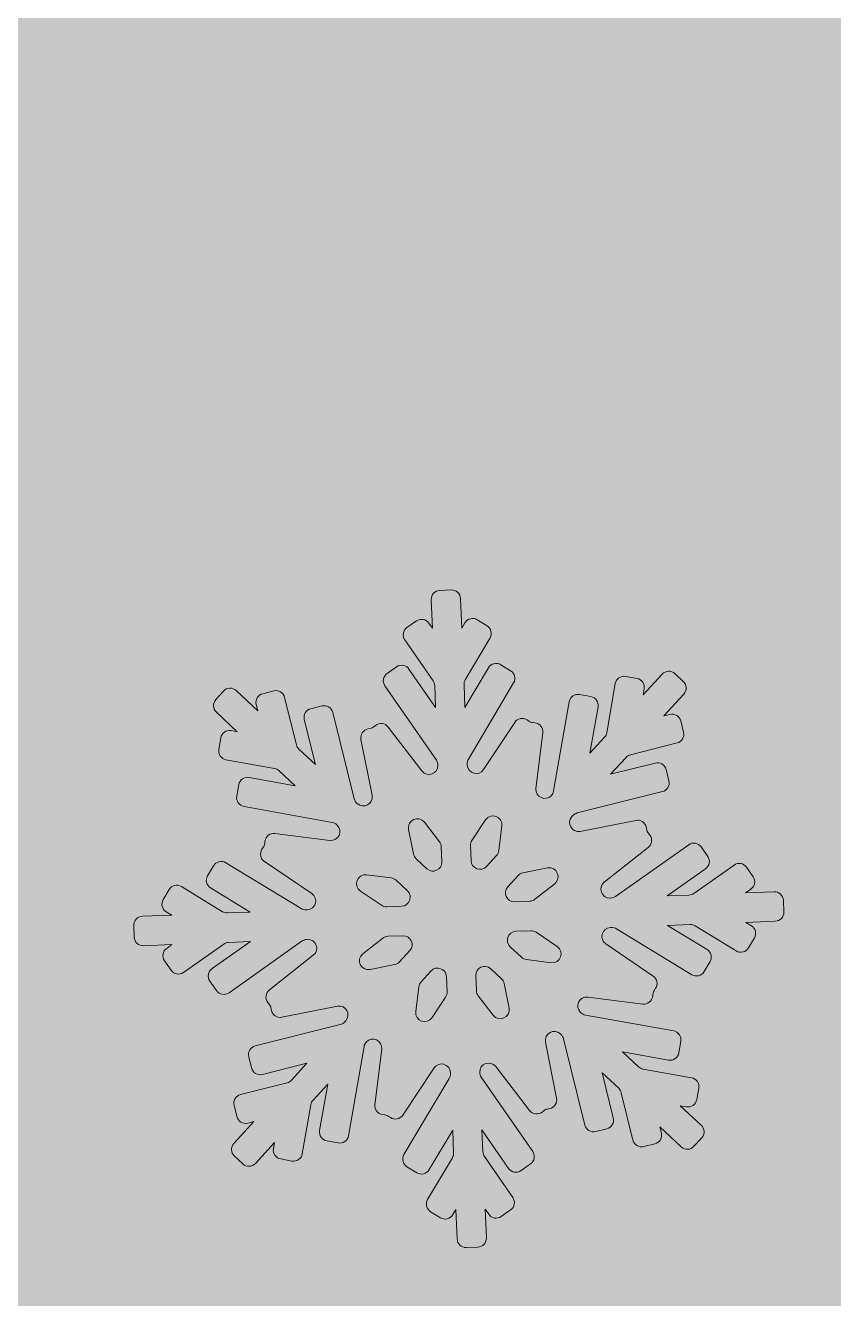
# Model space of a CAD drawing. Header units: millimetres. Extents: x -42 to 192, y -117 to -17.
# Drawn here: x 127.83 to 136.39, y -44.19 to -30.72 of the extents above; entities that cross this region are included whole.
import ezdxf

# ---------------------------------------------------------------- set-up
doc = ezdxf.new("R2010")
doc.units = ezdxf.units.MM
doc.header["$MEASUREMENT"] = 0
doc.layers.add('engraving', color=7, linetype='Continuous')
doc.layers.add('Layer 1', color=7, linetype='Continuous')

msp = doc.modelspace()

# ---------------------------------------------------------------- hatches: boundary and pattern name
at = {"layer": 'Layer 1'}
h = msp.add_hatch(color=2, dxfattribs=at)
h.dxf.hatch_style = 2
edge = h.paths.add_edge_path()
edge.add_spline(control_points=[(163.535, -30.121), (163.535, -30.121), (152.73, -71.11), (152.73, -71.11), (152.73, -71.11), (144.157, -30.121), (144.157, -30.121), (144.157, -30.121), (141.21, -30.121), (141.21, -30.121), (140.385, -29.082), (139.149, -28.383), (137.751, -28.276), (139.256, -27.161), (140.236, -25.378), (140.236, -23.361), (140.236, -19.98), (137.496, -17.24), (134.115, -17.24), (130.735, -17.24), (127.995, -19.98), (127.995, -23.361), (127.995, -25.378), (128.975, -27.161), (130.479, -28.276), (129.082, -28.383), (127.846, -29.082), (127.021, -30.121), (127.021, -30.121), (124.073, -30.121), (124.073, -30.121), (124.073, -30.121), (115.617, -71.11), (115.617, -71.11), (115.617, -71.11), (104.695, -30.121), (104.695, -30.121), (104.695, -30.121), (76.508, -30.121), (76.508, -30.121), (76.508, -30.121), (100.937, -115.27), (100.937, -115.27), (100.937, -115.27), (126.657, -115.27), (126.657, -115.27), (126.657, -115.27), (134.174, -87.788), (134.174, -87.788), (134.174, -87.788), (141.573, -115.27), (141.573, -115.27), (141.573, -115.27), (167.294, -115.27), (167.294, -115.27), (167.294, -115.27), (191.723, -30.121), (191.723, -30.121), (191.723, -30.121), (163.535, -30.121), (163.535, -30.121)], knot_values=[0, 0, 0, 0, 1, 1, 1, 2, 2, 2, 3, 3, 3, 4, 4, 4, 5, 5, 5, 6, 6, 6, 7, 7, 7, 8, 8, 8, 9, 9, 9, 10, 10, 10, 11, 11, 11, 12, 12, 12, 13, 13, 13, 14, 14, 14, 15, 15, 15, 16, 16, 16, 17, 17, 17, 18, 18, 18, 19, 19, 19, 20, 20, 20, 20], degree=3, periodic=1)
edge = h.paths.add_edge_path()
edge.add_spline(control_points=[(130.308, -23.361), (130.308, -21.261), (132.016, -19.553), (134.115, -19.553), (136.215, -19.553), (137.923, -21.261), (137.923, -23.361), (137.923, -25.46), (136.215, -27.168), (134.115, -27.168), (132.016, -27.168), (130.308, -25.46), (130.308, -23.361)], knot_values=[0, 0, 0, 0, 1, 1, 1, 2, 2, 2, 3, 3, 3, 4, 4, 4, 4], degree=3, periodic=1)

# ---------------------------------------------------------------- linework, layer by layer
at = {"layer": 'engraving', "lineweight": 0}
for points, knots in [([(135.855, -39.979), (135.853, -39.926), (135.809, -39.886), (135.757, -39.888), (135.757, -39.888), (135.456, -39.9), (135.456, -39.9), (135.456, -39.9), (135.512, -39.86), (135.512, -39.86), (135.554, -39.83), (135.565, -39.772), (135.535, -39.729), (135.535, -39.729), (135.465, -39.628), (135.465, -39.628), (135.435, -39.585), (135.376, -39.574), (135.333, -39.605), (135.333, -39.605), (134.907, -39.906), (134.907, -39.906), (134.892, -39.916), (134.874, -39.922), (134.856, -39.923), (134.856, -39.923), (134.626, -39.932), (134.626, -39.932), (134.626, -39.932), (135.032, -39.645), (135.032, -39.645), (135.074, -39.616), (135.084, -39.557), (135.055, -39.515), (135.055, -39.515), (134.985, -39.413), (134.985, -39.413), (134.955, -39.37), (134.895, -39.36), (134.853, -39.39), (134.853, -39.39), (134.077, -39.938), (134.077, -39.938), (134.062, -39.948), (134.045, -39.954), (134.026, -39.955), (134.026, -39.955), (134.022, -39.955), (134.022, -39.955), (133.93, -39.959), (133.888, -39.843), (133.96, -39.787), (133.96, -39.787), (134.425, -39.42), (134.425, -39.42), (134.465, -39.388), (134.473, -39.33), (134.441, -39.288), (134.441, -39.288), (134.426, -39.269), (134.426, -39.269), (134.417, -39.257), (134.411, -39.244), (134.409, -39.23), (134.409, -39.23), (134.404, -39.206), (134.404, -39.206), (134.394, -39.155), (134.344, -39.121), (134.293, -39.132), (134.293, -39.132), (133.705, -39.249), (133.705, -39.249), (133.616, -39.266), (133.556, -39.16), (133.617, -39.092), (133.617, -39.092), (133.627, -39.082), (133.627, -39.082), (133.639, -39.068), (133.656, -39.058), (133.674, -39.054), (133.674, -39.054), (134.574, -38.828), (134.574, -38.828), (134.625, -38.815), (134.656, -38.764), (134.643, -38.714), (134.643, -38.714), (134.613, -38.594), (134.613, -38.594), (134.601, -38.543), (134.549, -38.512), (134.499, -38.525), (134.499, -38.525), (134.027, -38.643), (134.027, -38.643), (134.027, -38.643), (134.19, -38.465), (134.19, -38.465), (134.202, -38.451), (134.218, -38.442), (134.236, -38.437), (134.236, -38.437), (134.73, -38.313), (134.73, -38.313), (134.78, -38.301), (134.811, -38.25), (134.799, -38.199), (134.799, -38.199), (134.769, -38.079), (134.769, -38.079), (134.756, -38.029), (134.705, -37.998), (134.654, -38.01), (134.654, -38.01), (134.59, -38.026), (134.59, -38.026), (134.59, -38.026), (134.801, -37.795), (134.801, -37.795), (134.836, -37.757), (134.834, -37.697), (134.796, -37.662), (134.796, -37.662), (134.707, -37.578), (134.707, -37.578), (134.668, -37.543), (134.608, -37.545), (134.572, -37.584), (134.572, -37.584), (134.37, -37.805), (134.37, -37.805), (134.37, -37.805), (134.382, -37.739), (134.382, -37.739), (134.391, -37.688), (134.357, -37.639), (134.306, -37.63), (134.306, -37.63), (134.186, -37.608), (134.186, -37.608), (134.135, -37.599), (134.085, -37.633), (134.076, -37.685), (134.076, -37.685), (133.986, -38.204), (133.986, -38.204), (133.983, -38.222), (133.975, -38.239), (133.963, -38.252), (133.963, -38.252), (133.808, -38.422), (133.808, -38.422), (133.808, -38.422), (133.893, -37.93), (133.893, -37.93), (133.902, -37.879), (133.868, -37.831), (133.817, -37.821), (133.817, -37.821), (133.697, -37.8), (133.697, -37.8), (133.646, -37.79), (133.597, -37.825), (133.588, -37.876), (133.588, -37.876), (133.423, -38.821), (133.423, -38.821), (133.42, -38.839), (133.412, -38.855), (133.4, -38.869), (133.4, -38.869), (133.4, -38.869), (133.4, -38.869), (133.338, -38.937), (133.225, -38.885), (133.236, -38.794), (133.236, -38.794), (133.308, -38.205), (133.308, -38.205), (133.314, -38.153), (133.277, -38.106), (133.226, -38.1), (133.226, -38.1), (133.203, -38.097), (133.203, -38.097), (133.189, -38.095), (133.174, -38.09), (133.162, -38.082), (133.162, -38.082), (133.144, -38.069), (133.144, -38.069), (133.1, -38.039), (133.041, -38.051), (133.012, -38.095), (133.012, -38.095), (132.682, -38.594), (132.682, -38.594), (132.632, -38.67), (132.513, -38.637), (132.509, -38.546), (132.509, -38.546), (132.509, -38.535), (132.509, -38.535), (132.508, -38.517), (132.512, -38.499), (132.522, -38.483), (132.522, -38.483), (133, -37.677), (133, -37.677), (133.026, -37.633), (133.012, -37.575), (132.968, -37.548), (132.968, -37.548), (132.863, -37.485), (132.863, -37.485), (132.819, -37.457), (132.76, -37.472), (132.733, -37.517), (132.733, -37.517), (132.484, -37.937), (132.484, -37.937), (132.484, -37.937), (132.475, -37.695), (132.475, -37.695), (132.474, -37.677), (132.478, -37.659), (132.488, -37.643), (132.488, -37.643), (132.75, -37.201), (132.75, -37.201), (132.776, -37.156), (132.762, -37.099), (132.718, -37.072), (132.718, -37.072), (132.614, -37.009), (132.614, -37.009), (132.569, -36.981), (132.51, -36.996), (132.483, -37.041), (132.483, -37.041), (132.45, -37.097), (132.45, -37.097), (132.45, -37.097), (132.438, -36.783), (132.438, -36.783), (132.435, -36.731), (132.392, -36.691), (132.34, -36.693), (132.34, -36.693), (132.218, -36.698), (132.218, -36.698), (132.166, -36.7), (132.126, -36.744), (132.128, -36.796), (132.128, -36.796), (132.14, -37.098), (132.14, -37.098), (132.14, -37.098), (132.103, -37.045), (132.103, -37.045), (132.073, -37.002), (132.014, -36.991), (131.971, -37.021), (131.971, -37.021), (131.871, -37.092), (131.871, -37.092), (131.829, -37.122), (131.819, -37.18), (131.848, -37.222), (131.848, -37.222), (132.148, -37.656), (132.148, -37.656), (132.158, -37.671), (132.164, -37.688), (132.164, -37.706), (132.164, -37.706), (132.174, -37.938), (132.174, -37.938), (132.174, -37.938), (131.892, -37.53), (131.892, -37.53), (131.862, -37.487), (131.803, -37.477), (131.76, -37.507), (131.76, -37.507), (131.661, -37.577), (131.661, -37.577), (131.618, -37.607), (131.608, -37.665), (131.637, -37.708), (131.637, -37.708), (132.182, -38.496), (132.182, -38.496), (132.192, -38.511), (132.198, -38.528), (132.199, -38.546), (132.199, -38.546), (132.199, -38.547), (132.199, -38.547), (132.202, -38.639), (132.086, -38.682), (132.029, -38.609), (132.029, -38.609), (131.671, -38.144), (131.671, -38.144), (131.639, -38.102), (131.579, -38.095), (131.538, -38.127), (131.538, -38.127), (131.52, -38.141), (131.52, -38.141), (131.509, -38.15), (131.495, -38.157), (131.48, -38.16), (131.48, -38.16), (131.458, -38.164), (131.458, -38.164), (131.407, -38.174), (131.374, -38.224), (131.384, -38.275), (131.384, -38.275), (131.501, -38.867), (131.501, -38.867), (131.519, -38.957), (131.411, -39.017), (131.344, -38.955), (131.344, -38.955), (131.338, -38.949), (131.338, -38.949), (131.325, -38.937), (131.315, -38.921), (131.311, -38.903), (131.311, -38.903), (131.085, -37.99), (131.085, -37.99), (131.072, -37.939), (131.021, -37.908), (130.97, -37.921), (130.97, -37.921), (130.853, -37.95), (130.853, -37.95), (130.802, -37.963), (130.771, -38.014), (130.784, -38.064), (130.784, -38.064), (130.902, -38.542), (130.902, -38.542), (130.902, -38.542), (130.727, -38.378), (130.727, -38.378), (130.714, -38.366), (130.704, -38.35), (130.7, -38.332), (130.7, -38.332), (130.576, -37.831), (130.576, -37.831), (130.563, -37.78), (130.512, -37.749), (130.461, -37.762), (130.461, -37.762), (130.344, -37.791), (130.344, -37.791), (130.293, -37.804), (130.263, -37.855), (130.275, -37.906), (130.275, -37.906), (130.291, -37.971), (130.291, -37.971), (130.291, -37.971), (130.064, -37.758), (130.064, -37.758), (130.026, -37.722), (129.965, -37.725), (129.93, -37.764), (129.93, -37.764), (129.848, -37.854), (129.848, -37.854), (129.813, -37.892), (129.815, -37.951), (129.853, -37.987), (129.853, -37.987), (130.075, -38.194), (130.075, -38.194), (130.075, -38.194), (130.01, -38.182), (130.01, -38.182), (129.958, -38.173), (129.909, -38.207), (129.9, -38.259), (129.9, -38.259), (129.879, -38.381), (129.879, -38.381), (129.87, -38.432), (129.904, -38.48), (129.955, -38.49), (129.955, -38.49), (130.468, -38.582), (130.468, -38.582), (130.486, -38.586), (130.502, -38.594), (130.516, -38.606), (130.516, -38.606), (130.686, -38.765), (130.686, -38.765), (130.686, -38.765), (130.2, -38.677), (130.2, -38.677), (130.149, -38.668), (130.1, -38.703), (130.091, -38.754), (130.091, -38.754), (130.069, -38.876), (130.069, -38.876), (130.061, -38.927), (130.095, -38.976), (130.146, -38.985), (130.146, -38.985), (131.079, -39.154), (131.079, -39.154), (131.097, -39.157), (131.113, -39.165), (131.127, -39.178), (131.127, -39.178), (131.131, -39.182), (131.131, -39.182), (131.198, -39.244), (131.145, -39.356), (131.055, -39.344), (131.055, -39.344), (130.473, -39.27), (130.473, -39.27), (130.421, -39.264), (130.374, -39.301), (130.367, -39.353), (130.367, -39.353), (130.365, -39.377), (130.365, -39.377), (130.363, -39.391), (130.358, -39.405), (130.35, -39.417), (130.35, -39.417), (130.336, -39.437), (130.336, -39.437), (130.308, -39.48), (130.319, -39.539), (130.362, -39.568), (130.362, -39.568), (130.863, -39.907), (130.863, -39.907), (130.938, -39.958), (130.905, -40.076), (130.814, -40.08), (130.814, -40.08), (130.802, -40.08), (130.802, -40.08), (130.783, -40.081), (130.765, -40.076), (130.749, -40.066), (130.749, -40.066), (129.953, -39.581), (129.953, -39.581), (129.908, -39.554), (129.849, -39.569), (129.822, -39.614), (129.822, -39.614), (129.76, -39.719), (129.76, -39.719), (129.733, -39.764), (129.748, -39.821), (129.792, -39.848), (129.792, -39.848), (130.21, -40.103), (130.21, -40.103), (130.21, -40.103), (129.972, -40.112), (129.972, -40.112), (129.953, -40.113), (129.935, -40.108), (129.919, -40.099), (129.919, -40.099), (129.483, -39.833), (129.483, -39.833), (129.438, -39.805), (129.379, -39.82), (129.353, -39.865), (129.353, -39.865), (129.29, -39.971), (129.29, -39.971), (129.264, -40.015), (129.278, -40.073), (129.322, -40.1), (129.322, -40.1), (129.381, -40.135), (129.381, -40.135), (129.381, -40.135), (129.07, -40.147), (129.07, -40.147), (129.018, -40.149), (128.977, -40.193), (128.979, -40.245), (128.979, -40.245), (128.984, -40.369), (128.984, -40.369), (128.986, -40.421), (129.03, -40.461), (129.082, -40.459), (129.082, -40.459), (129.383, -40.448), (129.383, -40.448), (129.383, -40.448), (129.327, -40.487), (129.327, -40.487), (129.285, -40.517), (129.275, -40.575), (129.304, -40.618), (129.304, -40.618), (129.374, -40.719), (129.374, -40.719), (129.404, -40.762), (129.463, -40.773), (129.506, -40.742), (129.506, -40.742), (129.932, -40.442), (129.932, -40.442), (129.947, -40.431), (129.965, -40.425), (129.983, -40.424), (129.983, -40.424), (130.213, -40.415), (130.213, -40.415), (130.213, -40.415), (129.808, -40.702), (129.808, -40.702), (129.765, -40.732), (129.755, -40.79), (129.784, -40.833), (129.784, -40.833), (129.854, -40.934), (129.854, -40.934), (129.884, -40.977), (129.944, -40.987), (129.987, -40.957), (129.987, -40.957), (130.762, -40.409), (130.762, -40.409), (130.777, -40.399), (130.795, -40.393), (130.813, -40.392), (130.813, -40.392), (130.817, -40.392), (130.817, -40.392), (130.909, -40.388), (130.951, -40.504), (130.879, -40.561), (130.879, -40.561), (130.414, -40.927), (130.414, -40.927), (130.374, -40.959), (130.366, -41.018), (130.398, -41.059), (130.398, -41.059), (130.413, -41.078), (130.413, -41.078), (130.422, -41.09), (130.428, -41.103), (130.431, -41.117), (130.431, -41.117), (130.435, -41.141), (130.435, -41.141), (130.445, -41.192), (130.495, -41.226), (130.546, -41.216), (130.546, -41.216), (131.134, -41.099), (131.134, -41.099), (131.223, -41.081), (131.283, -41.187), (131.222, -41.255), (131.222, -41.255), (131.212, -41.265), (131.212, -41.265), (131.2, -41.279), (131.183, -41.289), (131.165, -41.293), (131.165, -41.293), (130.265, -41.519), (130.265, -41.519), (130.214, -41.532), (130.184, -41.583), (130.196, -41.634), (130.196, -41.634), (130.226, -41.753), (130.226, -41.753), (130.238, -41.804), (130.29, -41.835), (130.34, -41.822), (130.34, -41.822), (130.812, -41.704), (130.812, -41.704), (130.812, -41.704), (130.649, -41.882), (130.649, -41.882), (130.637, -41.896), (130.621, -41.906), (130.603, -41.91), (130.603, -41.91), (130.109, -42.034), (130.109, -42.034), (130.059, -42.047), (130.028, -42.098), (130.04, -42.148), (130.04, -42.148), (130.07, -42.268), (130.07, -42.268), (130.083, -42.319), (130.134, -42.35), (130.185, -42.337), (130.185, -42.337), (130.249, -42.321), (130.249, -42.321), (130.249, -42.321), (130.038, -42.552), (130.038, -42.552), (130.003, -42.591), (130.005, -42.65), (130.043, -42.685), (130.043, -42.685), (130.132, -42.769), (130.132, -42.769), (130.171, -42.805), (130.231, -42.802), (130.267, -42.763), (130.267, -42.763), (130.469, -42.542), (130.469, -42.542), (130.469, -42.542), (130.457, -42.608), (130.457, -42.608), (130.448, -42.659), (130.482, -42.708), (130.534, -42.717), (130.534, -42.717), (130.653, -42.739), (130.653, -42.739), (130.705, -42.748), (130.754, -42.714), (130.763, -42.662), (130.763, -42.662), (130.853, -42.143), (130.853, -42.143), (130.856, -42.125), (130.865, -42.108), (130.877, -42.095), (130.877, -42.095), (131.032, -41.925), (131.032, -41.925), (131.032, -41.925), (130.946, -42.417), (130.946, -42.417), (130.937, -42.468), (130.971, -42.517), (131.022, -42.526), (131.022, -42.526), (131.142, -42.547), (131.142, -42.547), (131.193, -42.557), (131.243, -42.522), (131.252, -42.471), (131.252, -42.471), (131.416, -41.526), (131.416, -41.526), (131.419, -41.508), (131.427, -41.492), (131.439, -41.479), (131.439, -41.479), (131.439, -41.479), (131.439, -41.479), (131.501, -41.411), (131.614, -41.462), (131.603, -41.554), (131.603, -41.554), (131.531, -42.142), (131.531, -42.142), (131.525, -42.194), (131.562, -42.241), (131.613, -42.247), (131.613, -42.247), (131.636, -42.25), (131.636, -42.25), (131.65, -42.252), (131.665, -42.257), (131.677, -42.266), (131.677, -42.266), (131.696, -42.278), (131.696, -42.278), (131.739, -42.308), (131.798, -42.296), (131.827, -42.252), (131.827, -42.252), (132.157, -41.753), (132.157, -41.753), (132.208, -41.677), (132.327, -41.71), (132.33, -41.802), (132.33, -41.802), (132.331, -41.812), (132.331, -41.812), (132.331, -41.83), (132.327, -41.848), (132.318, -41.864), (132.318, -41.864), (131.839, -42.67), (131.839, -42.67), (131.813, -42.715), (131.827, -42.772), (131.871, -42.799), (131.871, -42.799), (131.976, -42.863), (131.976, -42.863), (132.021, -42.89), (132.079, -42.875), (132.106, -42.83), (132.106, -42.83), (132.355, -42.411), (132.355, -42.411), (132.355, -42.411), (132.365, -42.652), (132.365, -42.652), (132.365, -42.67), (132.361, -42.688), (132.351, -42.704), (132.351, -42.704), (132.089, -43.146), (132.089, -43.146), (132.063, -43.191), (132.077, -43.248), (132.121, -43.275), (132.121, -43.275), (132.225, -43.339), (132.225, -43.339), (132.27, -43.366), (132.329, -43.351), (132.356, -43.306), (132.356, -43.306), (132.389, -43.25), (132.389, -43.25), (132.389, -43.25), (132.402, -43.564), (132.402, -43.564), (132.404, -43.616), (132.447, -43.656), (132.5, -43.654), (132.5, -43.654), (132.621, -43.65), (132.621, -43.65), (132.673, -43.648), (132.714, -43.604), (132.711, -43.551), (132.711, -43.551), (132.699, -43.249), (132.699, -43.249), (132.699, -43.249), (132.736, -43.302), (132.736, -43.302), (132.766, -43.346), (132.825, -43.356), (132.868, -43.326), (132.868, -43.326), (132.968, -43.256), (132.968, -43.256), (133.01, -43.226), (133.02, -43.167), (132.991, -43.125), (132.991, -43.125), (132.691, -42.691), (132.691, -42.691), (132.681, -42.676), (132.675, -42.659), (132.675, -42.641), (132.675, -42.641), (132.665, -42.409), (132.665, -42.409), (132.665, -42.409), (132.947, -42.817), (132.947, -42.817), (132.977, -42.86), (133.036, -42.871), (133.079, -42.84), (133.079, -42.84), (133.179, -42.77), (133.179, -42.77), (133.221, -42.74), (133.231, -42.682), (133.202, -42.639), (133.202, -42.639), (132.657, -41.851), (132.657, -41.851), (132.647, -41.837), (132.641, -41.819), (132.641, -41.801), (132.641, -41.801), (132.641, -41.8), (132.641, -41.8), (132.637, -41.708), (132.754, -41.666), (132.81, -41.739), (132.81, -41.739), (133.168, -42.204), (133.168, -42.204), (133.2, -42.245), (133.26, -42.253), (133.301, -42.22), (133.301, -42.22), (133.319, -42.206), (133.319, -42.206), (133.331, -42.197), (133.344, -42.191), (133.359, -42.188), (133.359, -42.188), (133.381, -42.183), (133.381, -42.183), (133.432, -42.173), (133.465, -42.124), (133.455, -42.072), (133.455, -42.072), (133.338, -41.48), (133.338, -41.48), (133.321, -41.39), (133.428, -41.33), (133.495, -41.392), (133.495, -41.392), (133.501, -41.398), (133.501, -41.398), (133.515, -41.41), (133.524, -41.426), (133.528, -41.444), (133.528, -41.444), (133.754, -42.358), (133.754, -42.358), (133.767, -42.408), (133.818, -42.439), (133.869, -42.426), (133.869, -42.426), (133.987, -42.397), (133.987, -42.397), (134.037, -42.384), (134.068, -42.333), (134.055, -42.283), (134.055, -42.283), (133.937, -41.806), (133.937, -41.806), (133.937, -41.806), (134.112, -41.969), (134.112, -41.969), (134.125, -41.981), (134.135, -41.997), (134.139, -42.015), (134.139, -42.015), (134.263, -42.516), (134.263, -42.516), (134.276, -42.567), (134.327, -42.598), (134.378, -42.585), (134.378, -42.585), (134.496, -42.556), (134.496, -42.556), (134.546, -42.543), (134.577, -42.492), (134.564, -42.442), (134.564, -42.442), (134.548, -42.377), (134.548, -42.377), (134.548, -42.377), (134.775, -42.589), (134.775, -42.589), (134.813, -42.625), (134.874, -42.622), (134.909, -42.583), (134.909, -42.583), (134.992, -42.493), (134.992, -42.493), (135.027, -42.455), (135.024, -42.396), (134.986, -42.36), (134.986, -42.36), (134.764, -42.153), (134.764, -42.153), (134.764, -42.153), (134.829, -42.165), (134.829, -42.165), (134.881, -42.174), (134.93, -42.14), (134.939, -42.088), (134.939, -42.088), (134.96, -41.967), (134.96, -41.967), (134.969, -41.915), (134.935, -41.867), (134.884, -41.857), (134.884, -41.857), (134.371, -41.765), (134.371, -41.765), (134.353, -41.761), (134.337, -41.753), (134.323, -41.741), (134.323, -41.741), (134.154, -41.582), (134.154, -41.582), (134.154, -41.582), (134.639, -41.67), (134.639, -41.67), (134.69, -41.679), (134.74, -41.645), (134.749, -41.593), (134.749, -41.593), (134.77, -41.471), (134.77, -41.471), (134.779, -41.42), (134.745, -41.372), (134.694, -41.362), (134.694, -41.362), (133.76, -41.194), (133.76, -41.194), (133.742, -41.19), (133.726, -41.182), (133.713, -41.17), (133.713, -41.17), (133.708, -41.165), (133.708, -41.165), (133.641, -41.103), (133.694, -40.991), (133.785, -41.003), (133.785, -41.003), (134.366, -41.077), (134.366, -41.077), (134.418, -41.083), (134.465, -41.046), (134.472, -40.994), (134.472, -40.994), (134.475, -40.971), (134.475, -40.971), (134.476, -40.956), (134.481, -40.942), (134.49, -40.93), (134.49, -40.93), (134.503, -40.91), (134.503, -40.91), (134.531, -40.867), (134.52, -40.809), (134.477, -40.78), (134.477, -40.78), (133.976, -40.44), (133.976, -40.44), (133.901, -40.389), (133.935, -40.271), (134.026, -40.268), (134.026, -40.268), (134.037, -40.267), (134.037, -40.267), (134.056, -40.266), (134.074, -40.271), (134.09, -40.281), (134.09, -40.281), (134.886, -40.766), (134.886, -40.766), (134.931, -40.793), (134.99, -40.779), (135.017, -40.733), (135.017, -40.733), (135.079, -40.628), (135.079, -40.628), (135.106, -40.584), (135.091, -40.526), (135.047, -40.499), (135.047, -40.499), (134.629, -40.244), (134.629, -40.244), (134.629, -40.244), (134.867, -40.235), (134.867, -40.235), (134.886, -40.234), (134.904, -40.239), (134.92, -40.249), (134.92, -40.249), (135.356, -40.514), (135.356, -40.514), (135.401, -40.542), (135.46, -40.527), (135.487, -40.482), (135.487, -40.482), (135.549, -40.376), (135.549, -40.376), (135.575, -40.332), (135.561, -40.274), (135.517, -40.248), (135.517, -40.248), (135.459, -40.212), (135.459, -40.212), (135.459, -40.212), (135.769, -40.2), (135.769, -40.2), (135.821, -40.198), (135.862, -40.154), (135.86, -40.102), (135.86, -40.102), (135.855, -39.979), (135.855, -39.979)], [0, 0, 0, 0, 1, 1, 1, 2, 2, 2, 3, 3, 3, 4, 4, 4, 5, 5, 5, 6, 6, 6, 7, 7, 7, 8, 8, 8, 9, 9, 9, 10, 10, 10, 11, 11, 11, 12, 12, 12, 13, 13, 13, 14, 14, 14, 15, 15, 15, 16, 16, 16, 17, 17, 17, 18, 18, 18, 19, 19, 19, 20, 20, 20, 21, 21, 21, 22, 22, 22, 23, 23, 23, 24, 24, 24, 25, 25, 25, 26, 26, 26, 27, 27, 27, 28, 28, 28, 29, 29, 29, 30, 30, 30, 31, 31, 31, 32, 32, 32, 33, 33, 33, 34, 34, 34, 35, 35, 35, 36, 36, 36, 37, 37, 37, 38, 38, 38, 39, 39, 39, 40, 40, 40, 41, 41, 41, 42, 42, 42, 43, 43, 43, 44, 44, 44, 45, 45, 45, 46, 46, 46, 47, 47, 47, 48, 48, 48, 49, 49, 49, 50, 50, 50, 51, 51, 51, 52, 52, 52, 53, 53, 53, 54, 54, 54, 55, 55, 55, 56, 56, 56, 57, 57, 57, 58, 58, 58, 59, 59, 59, 60, 60, 60, 61, 61, 61, 62, 62, 62, 63, 63, 63, 64, 64, 64, 65, 65, 65, 66, 66, 66, 67, 67, 67, 68, 68, 68, 69, 69, 69, 70, 70, 70, 71, 71, 71, 72, 72, 72, 73, 73, 73, 74, 74, 74, 75, 75, 75, 76, 76, 76, 77, 77, 77, 78, 78, 78, 79, 79, 79, 80, 80, 80, 81, 81, 81, 82, 82, 82, 83, 83, 83, 84, 84, 84, 85, 85, 85, 86, 86, 86, 87, 87, 87, 88, 88, 88, 89, 89, 89, 90, 90, 90, 91, 91, 91, 92, 92, 92, 93, 93, 93, 94, 94, 94, 95, 95, 95, 96, 96, 96, 97, 97, 97, 98, 98, 98, 99, 99, 99, 100, 100, 100, 101, 101, 101, 102, 102, 102, 103, 103, 103, 104, 104, 104, 105, 105, 105, 106, 106, 106, 107, 107, 107, 108, 108, 108, 109, 109, 109, 110, 110, 110, 111, 111, 111, 112, 112, 112, 113, 113, 113, 114, 114, 114, 115, 115, 115, 116, 116, 116, 117, 117, 117, 118, 118, 118, 119, 119, 119, 120, 120, 120, 121, 121, 121, 122, 122, 122, 123, 123, 123, 124, 124, 124, 125, 125, 125, 126, 126, 126, 127, 127, 127, 128, 128, 128, 129, 129, 129, 130, 130, 130, 131, 131, 131, 132, 132, 132, 133, 133, 133, 134, 134, 134, 135, 135, 135, 136, 136, 136, 137, 137, 137, 138, 138, 138, 139, 139, 139, 140, 140, 140, 141, 141, 141, 142, 142, 142, 143, 143, 143, 144, 144, 144, 145, 145, 145, 146, 146, 146, 147, 147, 147, 148, 148, 148, 149, 149, 149, 150, 150, 150, 151, 151, 151, 152, 152, 152, 153, 153, 153, 154, 154, 154, 155, 155, 155, 156, 156, 156, 157, 157, 157, 158, 158, 158, 159, 159, 159, 160, 160, 160, 161, 161, 161, 162, 162, 162, 163, 163, 163, 164, 164, 164, 165, 165, 165, 166, 166, 166, 167, 167, 167, 168, 168, 168, 169, 169, 169, 170, 170, 170, 171, 171, 171, 172, 172, 172, 173, 173, 173, 174, 174, 174, 175, 175, 175, 176, 176, 176, 177, 177, 177, 178, 178, 178, 179, 179, 179, 180, 180, 180, 181, 181, 181, 182, 182, 182, 183, 183, 183, 184, 184, 184, 185, 185, 185, 186, 186, 186, 187, 187, 187, 188, 188, 188, 189, 189, 189, 190, 190, 190, 191, 191, 191, 192, 192, 192, 193, 193, 193, 194, 194, 194, 195, 195, 195, 196, 196, 196, 197, 197, 197, 198, 198, 198, 199, 199, 199, 200, 200, 200, 201, 201, 201, 202, 202, 202, 203, 203, 203, 204, 204, 204, 205, 205, 205, 206, 206, 206, 207, 207, 207, 208, 208, 208, 209, 209, 209, 210, 210, 210, 211, 211, 211, 212, 212, 212, 213, 213, 213, 214, 214, 214, 215, 215, 215, 216, 216, 216, 217, 217, 217, 218, 218, 218, 219, 219, 219, 220, 220, 220, 221, 221, 221, 222, 222, 222, 223, 223, 223, 224, 224, 224, 225, 225, 225, 226, 226, 226, 227, 227, 227, 228, 228, 228, 229, 229, 229, 230, 230, 230, 231, 231, 231, 232, 232, 232, 233, 233, 233, 234, 234, 234, 235, 235, 235, 236, 236, 236, 237, 237, 237, 238, 238, 238, 239, 239, 239, 240, 240, 240, 241, 241, 241, 242, 242, 242, 243, 243, 243, 244, 244, 244, 245, 245, 245, 246, 246, 246, 247, 247, 247, 248, 248, 248, 249, 249, 249, 250, 250, 250, 251, 251, 251, 252, 252, 252, 253, 253, 253, 254, 254, 254, 255, 255, 255, 256, 256, 256, 257, 257, 257, 258, 258, 258, 259, 259, 259, 260, 260, 260, 261, 261, 261, 262, 262, 262, 263, 263, 263, 264, 264, 264, 265, 265, 265, 266, 266, 266, 267, 267, 267, 268, 268, 268, 269, 269, 269, 270, 270, 270, 271, 271, 271, 272, 272, 272, 273, 273, 273, 274, 274, 274, 275, 275, 275, 276, 276, 276, 277, 277, 277, 278, 278, 278, 279, 279, 279, 280, 280, 280, 281, 281, 281, 282, 282, 282, 283, 283, 283, 284, 284, 284, 285, 285, 285, 286, 286, 286, 287, 287, 287, 288, 288, 288, 289, 289, 289, 290, 290, 290, 291, 291, 291, 292, 292, 292, 293, 293, 293, 294, 294, 294, 295, 295, 295, 296, 296, 296, 297, 297, 297, 298, 298, 298, 299, 299, 299, 300, 300, 300, 301, 301, 301, 302, 302, 302, 303, 303, 303, 304, 304, 304, 305, 305, 305, 306, 306, 306, 307, 307, 307, 308, 308, 308, 309, 309, 309, 310, 310, 310, 311, 311, 311, 312, 312, 312, 313, 313, 313, 314, 314, 314, 315, 315, 315, 316, 316, 316, 317, 317, 317, 318, 318, 318, 319, 319, 319, 320, 320, 320, 321, 321, 321, 322, 322, 322, 323, 323, 323, 324, 324, 324, 325, 325, 325, 326, 326, 326, 327, 327, 327, 328, 328, 328, 329, 329, 329, 330, 330, 330, 331, 331, 331, 332, 332, 332, 333, 333, 333, 334, 334, 334, 335, 335, 335, 336, 336, 336, 336]), ([(132.056, -39.152), (132.056, -39.152), (132.214, -39.358), (132.214, -39.358), (132.226, -39.373), (132.233, -39.392), (132.233, -39.412), (132.233, -39.412), (132.24, -39.571), (132.24, -39.571), (132.243, -39.656), (132.143, -39.702), (132.081, -39.644), (132.081, -39.644), (131.967, -39.538), (131.967, -39.538), (131.953, -39.524), (131.943, -39.506), (131.939, -39.487), (131.939, -39.487), (131.888, -39.228), (131.888, -39.228), (131.869, -39.13), (131.995, -39.073), (132.056, -39.152)], [0, 0, 0, 0, 1, 1, 1, 2, 2, 2, 3, 3, 3, 4, 4, 4, 5, 5, 5, 6, 6, 6, 7, 7, 7, 8, 8, 8, 8]), ([(132.55, -39.56), (132.55, -39.56), (132.543, -39.4), (132.543, -39.4), (132.543, -39.381), (132.548, -39.361), (132.559, -39.345), (132.559, -39.345), (132.703, -39.127), (132.703, -39.127), (132.758, -39.044), (132.888, -39.091), (132.876, -39.19), (132.876, -39.19), (132.844, -39.452), (132.844, -39.452), (132.841, -39.472), (132.833, -39.49), (132.82, -39.504), (132.82, -39.504), (132.714, -39.62), (132.714, -39.62), (132.657, -39.682), (132.553, -39.644), (132.55, -39.56)], [0, 0, 0, 0, 1, 1, 1, 2, 2, 2, 3, 3, 3, 4, 4, 4, 5, 5, 5, 6, 6, 6, 7, 7, 7, 8, 8, 8, 8]), ([(132.938, -39.836), (132.938, -39.836), (133.047, -39.717), (133.047, -39.717), (133.061, -39.702), (133.079, -39.692), (133.098, -39.688), (133.098, -39.688), (133.358, -39.636), (133.358, -39.636), (133.455, -39.617), (133.513, -39.742), (133.435, -39.803), (133.435, -39.803), (133.226, -39.968), (133.226, -39.968), (133.21, -39.98), (133.191, -39.987), (133.171, -39.988), (133.171, -39.988), (133.012, -39.994), (133.012, -39.994), (132.928, -39.998), (132.882, -39.898), (132.938, -39.836)], [0, 0, 0, 0, 1, 1, 1, 2, 2, 2, 3, 3, 3, 4, 4, 4, 5, 5, 5, 6, 6, 6, 7, 7, 7, 8, 8, 8, 8]), ([(131.6, -40.031), (131.6, -40.031), (131.379, -39.88), (131.379, -39.88), (131.296, -39.825), (131.345, -39.696), (131.444, -39.709), (131.444, -39.709), (131.704, -39.742), (131.704, -39.742), (131.723, -39.744), (131.742, -39.753), (131.756, -39.766), (131.756, -39.766), (131.875, -39.877), (131.875, -39.877), (131.936, -39.935), (131.898, -40.038), (131.814, -40.041), (131.814, -40.041), (131.657, -40.047), (131.657, -40.047), (131.637, -40.048), (131.617, -40.042), (131.6, -40.031)], [0, 0, 0, 0, 1, 1, 1, 2, 2, 2, 3, 3, 3, 4, 4, 4, 5, 5, 5, 6, 6, 6, 7, 7, 7, 8, 8, 8, 8]), ([(131.901, -40.511), (131.901, -40.511), (131.792, -40.63), (131.792, -40.63), (131.779, -40.645), (131.761, -40.655), (131.741, -40.659), (131.741, -40.659), (131.481, -40.711), (131.481, -40.711), (131.384, -40.73), (131.326, -40.605), (131.404, -40.544), (131.404, -40.544), (131.614, -40.379), (131.614, -40.379), (131.629, -40.367), (131.649, -40.36), (131.668, -40.359), (131.668, -40.359), (131.828, -40.353), (131.828, -40.353), (131.911, -40.35), (131.957, -40.449), (131.901, -40.511)], [0, 0, 0, 0, 1, 1, 1, 2, 2, 2, 3, 3, 3, 4, 4, 4, 5, 5, 5, 6, 6, 6, 7, 7, 7, 8, 8, 8, 8]), ([(133.239, -40.316), (133.239, -40.316), (133.46, -40.467), (133.46, -40.467), (133.543, -40.522), (133.494, -40.651), (133.396, -40.639), (133.396, -40.639), (133.135, -40.606), (133.135, -40.606), (133.116, -40.603), (133.097, -40.594), (133.083, -40.581), (133.083, -40.581), (132.964, -40.47), (132.964, -40.47), (132.903, -40.412), (132.941, -40.31), (133.025, -40.306), (133.025, -40.306), (133.182, -40.3), (133.182, -40.3), (133.202, -40.299), (133.222, -40.305), (133.239, -40.316)], [0, 0, 0, 0, 1, 1, 1, 2, 2, 2, 3, 3, 3, 4, 4, 4, 5, 5, 5, 6, 6, 6, 7, 7, 7, 8, 8, 8, 8]), ([(132.289, -40.787), (132.289, -40.787), (132.296, -40.947), (132.296, -40.947), (132.296, -40.967), (132.291, -40.986), (132.28, -41.003), (132.28, -41.003), (132.136, -41.22), (132.136, -41.22), (132.081, -41.304), (131.952, -41.256), (131.964, -41.157), (131.964, -41.157), (131.996, -40.895), (131.996, -40.895), (131.998, -40.876), (132.006, -40.857), (132.02, -40.843), (132.02, -40.843), (132.125, -40.727), (132.125, -40.727), (132.182, -40.665), (132.286, -40.703), (132.289, -40.787)], [0, 0, 0, 0, 1, 1, 1, 2, 2, 2, 3, 3, 3, 4, 4, 4, 5, 5, 5, 6, 6, 6, 7, 7, 7, 8, 8, 8, 8]), ([(132.784, -41.195), (132.784, -41.195), (132.625, -40.989), (132.625, -40.989), (132.613, -40.974), (132.606, -40.955), (132.606, -40.936), (132.606, -40.936), (132.599, -40.776), (132.599, -40.776), (132.596, -40.691), (132.696, -40.645), (132.758, -40.703), (132.758, -40.703), (132.872, -40.809), (132.872, -40.809), (132.886, -40.823), (132.896, -40.841), (132.9, -40.86), (132.9, -40.86), (132.951, -41.119), (132.951, -41.119), (132.97, -41.217), (132.844, -41.274), (132.784, -41.195)], [0, 0, 0, 0, 1, 1, 1, 2, 2, 2, 3, 3, 3, 4, 4, 4, 5, 5, 5, 6, 6, 6, 7, 7, 7, 8, 8, 8, 8])]:
    msp.add_open_spline(points, degree=3, knots=knots, dxfattribs=at)
at = {"layer": 'Layer 1', "lineweight": 0}
msp.add_open_spline([(163.535, -30.121), (163.535, -30.121), (152.73, -71.11), (152.73, -71.11), (152.73, -71.11), (144.157, -30.121), (144.157, -30.121), (144.157, -30.121), (141.21, -30.121), (141.21, -30.121), (140.385, -29.082), (139.149, -28.383), (137.751, -28.276), (139.256, -27.161), (140.236, -25.378), (140.236, -23.361), (140.236, -19.98), (137.496, -17.24), (134.115, -17.24), (130.735, -17.24), (127.995, -19.98), (127.995, -23.361), (127.995, -25.378), (128.975, -27.161), (130.479, -28.276), (129.082, -28.383), (127.846, -29.082), (127.021, -30.121), (127.021, -30.121), (124.073, -30.121), (124.073, -30.121), (124.073, -30.121), (115.617, -71.11), (115.617, -71.11), (115.617, -71.11), (104.695, -30.121), (104.695, -30.121), (104.695, -30.121), (76.508, -30.121), (76.508, -30.121), (76.508, -30.121), (100.937, -115.27), (100.937, -115.27), (100.937, -115.27), (126.657, -115.27), (126.657, -115.27), (126.657, -115.27), (134.174, -87.788), (134.174, -87.788), (134.174, -87.788), (141.573, -115.27), (141.573, -115.27), (141.573, -115.27), (167.294, -115.27), (167.294, -115.27), (167.294, -115.27), (191.723, -30.121), (191.723, -30.121), (191.723, -30.121), (163.535, -30.121), (163.535, -30.121)], degree=3, knots=[0, 0, 0, 0, 1, 1, 1, 2, 2, 2, 3, 3, 3, 4, 4, 4, 5, 5, 5, 6, 6, 6, 7, 7, 7, 8, 8, 8, 9, 9, 9, 10, 10, 10, 11, 11, 11, 12, 12, 12, 13, 13, 13, 14, 14, 14, 15, 15, 15, 16, 16, 16, 17, 17, 17, 18, 18, 18, 19, 19, 19, 20, 20, 20, 20], dxfattribs=at)

doc.saveas('drawing.dxf')
